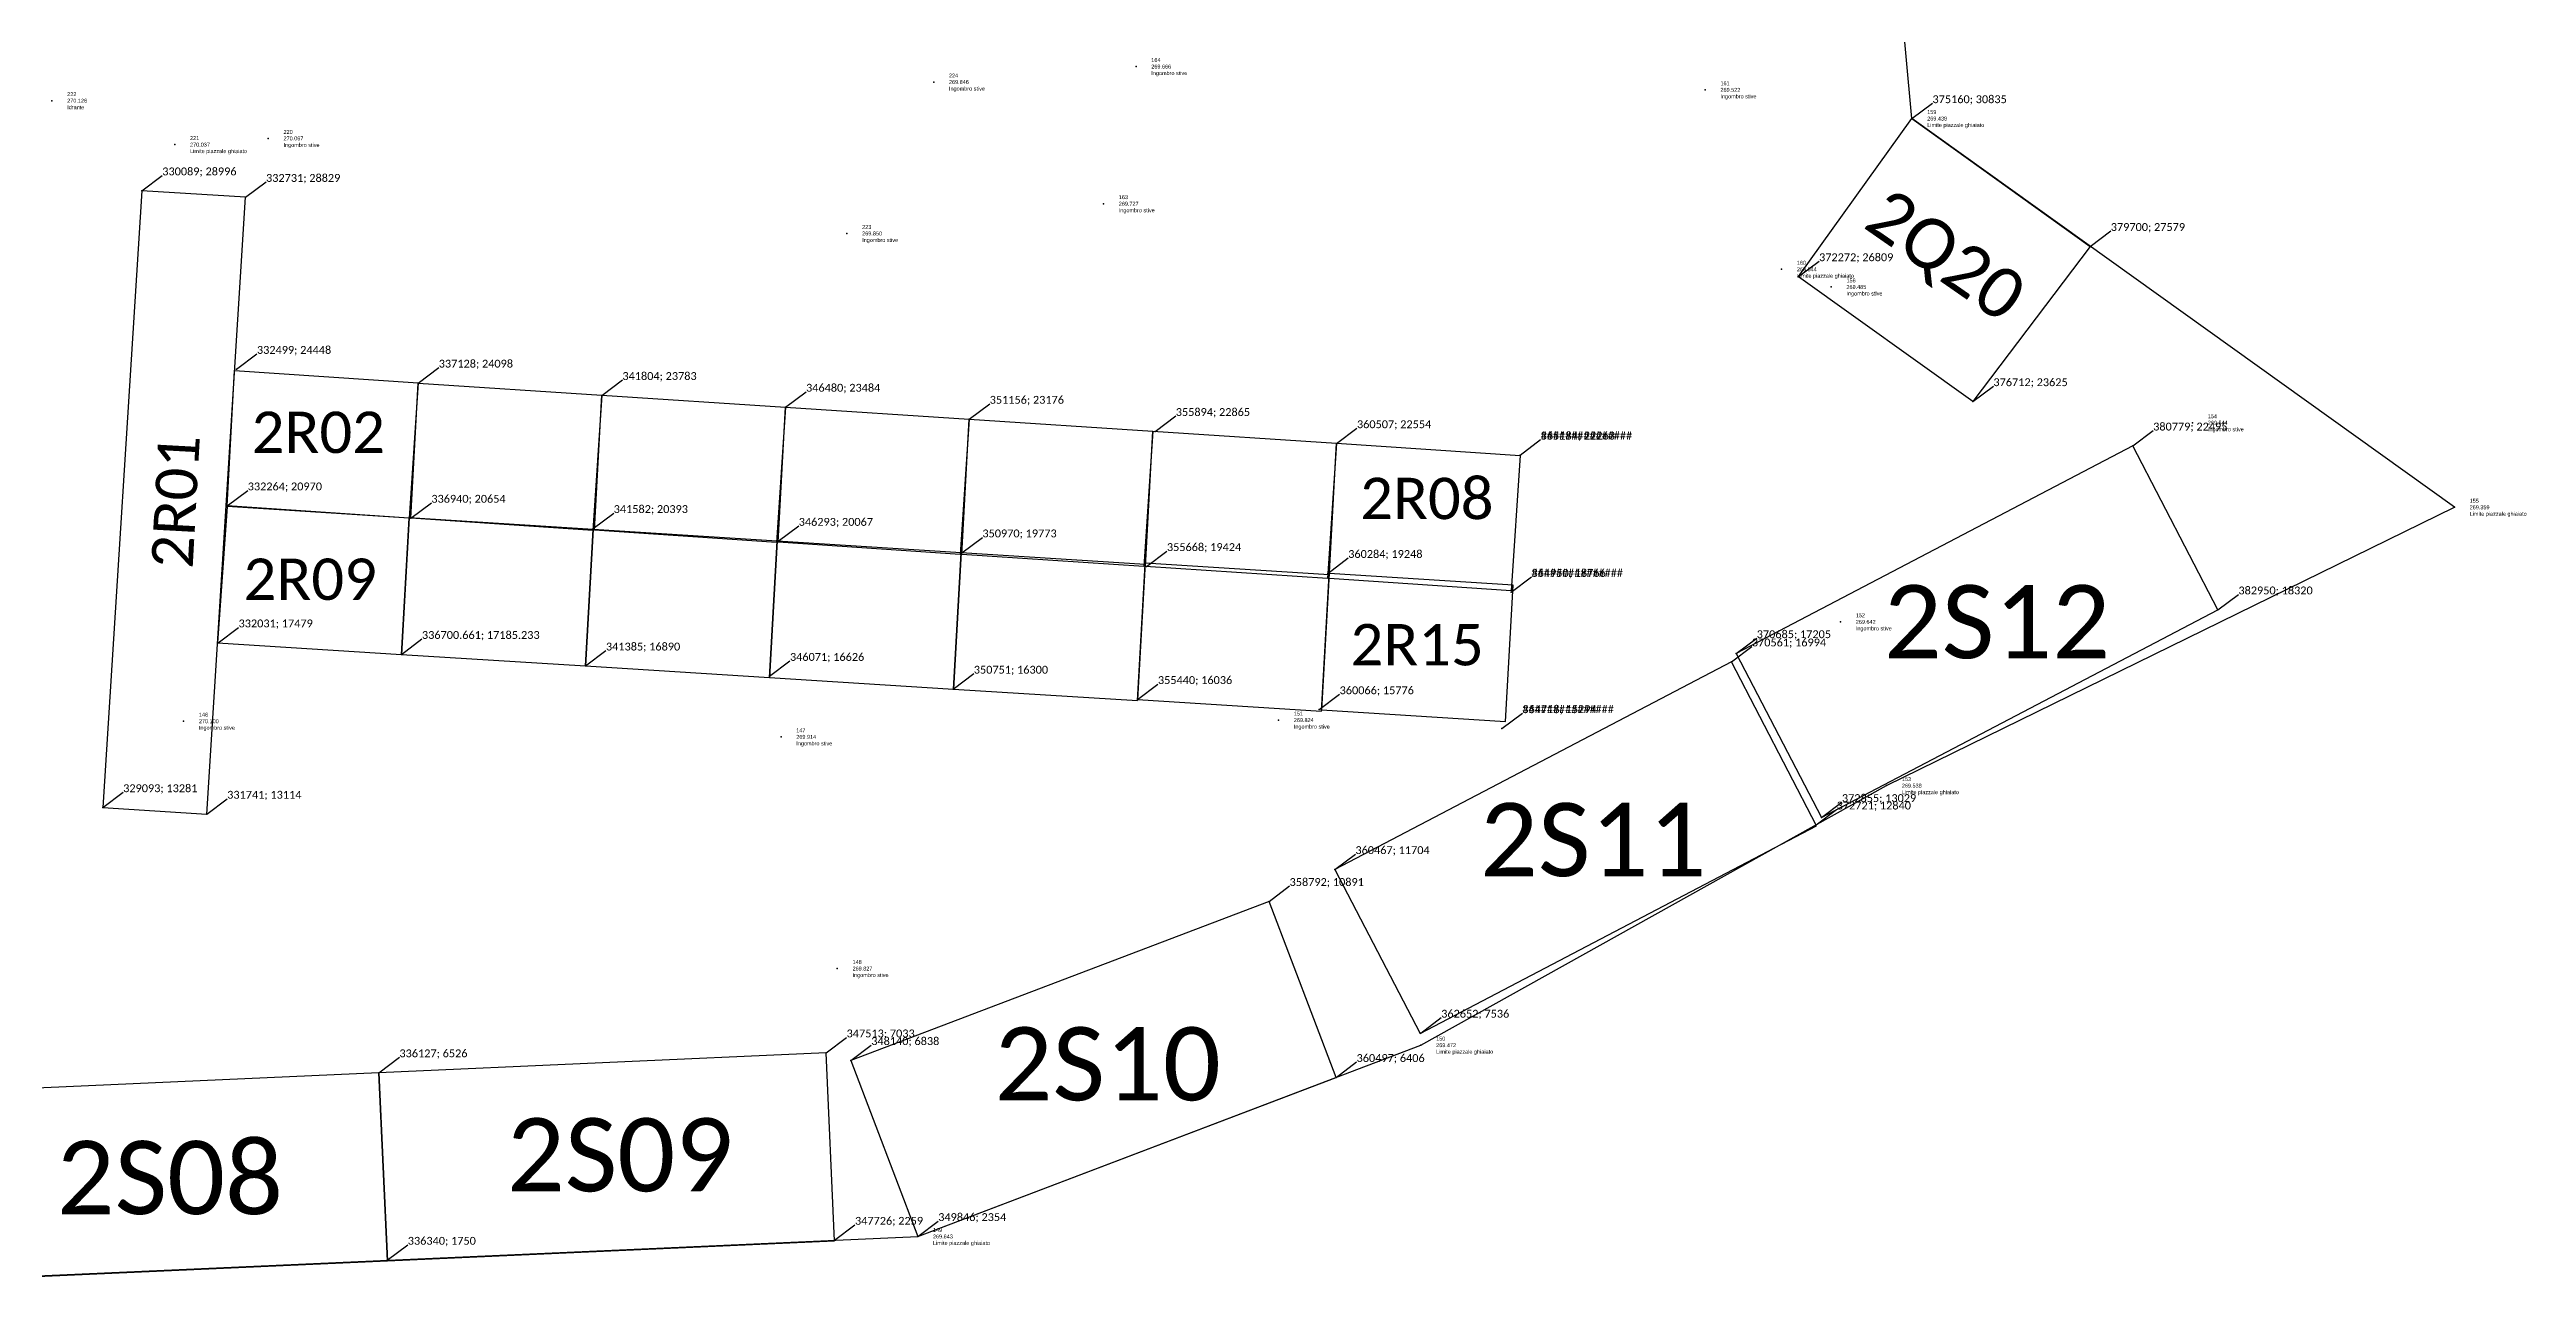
# Model space of a CAD drawing. Header units: millimetres. Extents: x 0 to 390805, y -63322 to 261273.
# Drawn here: x 327740 to 390805, y 1028 to 32595 of the extents above; entities that cross this region are included whole.
import ezdxf
from ezdxf.enums import TextEntityAlignment as Align

# ---------------------------------------------------------------- set-up
doc = ezdxf.new("R2010")
doc.units = ezdxf.units.MM
for name, color, linetype in [('pntdesc', 1, 'Continuous'), ('pntelev', 2, 'Continuous'), ('pntno', 3, 'Continuous'), ('WF Denominazione aree GPS', 7, 'Continuous')]:
    doc.layers.add(name, color=color, linetype=linetype)
doc.layers.add('WF ingombro stive 2', color=1, linetype='Continuous', lineweight=30)
doc.styles.add('PDF Calibri', font='calibri.ttf')
doc.styles.get("Standard").update_dxf_attribs({"font": 'arial.ttf'})

# ---------------------------------------------------------------- blocks, each defined once
blk = doc.blocks.new('*U7')
blk.add_line((0, 0), (0.521, 0.393))
blk.add_point((0, 0))
at = {"style": 'PDF Calibri'}
blk.add_attdef('COORDINATES', (0.521, 0.393), '', height=0.2, dxfattribs=at)
blk = doc.blocks.new('*U495')
blk.add_line((0, 0), (0.521, 0.393))
blk.add_point((0, 0))
at = {"style": 'PDF Calibri'}
blk.add_attdef('COORDINATES', (0.521, 0.393), '', height=0.2, dxfattribs=at)
blk = doc.blocks.new('*U496')
blk.add_line((0, 0), (0.521, 0.393))
blk.add_point((0, 0))
at = {"style": 'PDF Calibri'}
blk.add_attdef('COORDINATES', (0.521, 0.393), '', height=0.2, dxfattribs=at)
blk = doc.blocks.new('*U497')
blk.add_line((0, 0), (0.521, 0.393))
blk.add_point((0, 0))
at = {"style": 'PDF Calibri'}
blk.add_attdef('COORDINATES', (0.521, 0.393), '', height=0.2, dxfattribs=at)
blk = doc.blocks.new('*U498')
blk.add_line((0, 0), (0.521, 0.393))
blk.add_point((0, 0))
at = {"style": 'PDF Calibri'}
blk.add_attdef('COORDINATES', (0.521, 0.393), '', height=0.2, dxfattribs=at)
blk = doc.blocks.new('*U499')
blk.add_line((0, 0), (0.521, 0.393))
blk.add_point((0, 0))
at = {"style": 'PDF Calibri'}
blk.add_attdef('COORDINATES', (0.521, 0.393), '', height=0.2, dxfattribs=at)
blk = doc.blocks.new('*U500')
blk.add_line((0, 0), (0.521, 0.393))
blk.add_point((0, 0))
at = {"style": 'PDF Calibri'}
blk.add_attdef('COORDINATES', (0.521, 0.393), '', height=0.2, dxfattribs=at)
blk = doc.blocks.new('*U501')
blk.add_line((0, 0), (0.521, 0.393))
blk.add_point((0, 0))
at = {"style": 'PDF Calibri'}
blk.add_attdef('COORDINATES', (0.521, 0.393), '', height=0.2, dxfattribs=at)
blk = doc.blocks.new('*U502')
blk.add_line((0, 0), (0.521, 0.393))
blk.add_point((0, 0))
at = {"style": 'PDF Calibri'}
blk.add_attdef('COORDINATES', (0.521, 0.393), '', height=0.2, dxfattribs=at)
blk = doc.blocks.new('*U503')
blk.add_line((0, 0), (0.521, 0.393))
blk.add_point((0, 0))
at = {"style": 'PDF Calibri'}
blk.add_attdef('COORDINATES', (0.521, 0.393), '', height=0.2, dxfattribs=at)
blk = doc.blocks.new('*U504')
blk.add_line((0, 0), (0.521, 0.393))
blk.add_point((0, 0))
at = {"style": 'PDF Calibri'}
blk.add_attdef('COORDINATES', (0.521, 0.393), '', height=0.2, dxfattribs=at)
blk = doc.blocks.new('*U505')
blk.add_line((0, 0), (0.521, 0.393))
blk.add_point((0, 0))
at = {"style": 'PDF Calibri'}
blk.add_attdef('COORDINATES', (0.521, 0.393), '', height=0.2, dxfattribs=at)
blk = doc.blocks.new('*U506')
blk.add_line((0, 0), (0.521, 0.393))
blk.add_point((0, 0))
at = {"style": 'PDF Calibri'}
blk.add_attdef('COORDINATES', (0.521, 0.393), '', height=0.2, dxfattribs=at)
blk = doc.blocks.new('*U507')
blk.add_line((0, 0), (0.521, 0.393))
blk.add_point((0, 0))
at = {"style": 'PDF Calibri'}
blk.add_attdef('COORDINATES', (0.521, 0.393), '', height=0.2, dxfattribs=at)
blk = doc.blocks.new('*U522')
blk.add_line((0, 0), (0.521, 0.393))
blk.add_point((0, 0))
at = {"style": 'PDF Calibri'}
blk.add_attdef('COORDINATES', (0.521, 0.393), '', height=0.2, dxfattribs=at)
blk = doc.blocks.new('*U523')
blk.add_line((0, 0), (0.521, 0.393))
blk.add_point((0, 0))
at = {"style": 'PDF Calibri'}
blk.add_attdef('COORDINATES', (0.521, 0.393), '', height=0.2, dxfattribs=at)
blk = doc.blocks.new('*U524')
blk.add_line((0, 0), (0.521, 0.393))
blk.add_point((0, 0))
at = {"style": 'PDF Calibri'}
blk.add_attdef('COORDINATES', (0.521, 0.393), '', height=0.2, dxfattribs=at)
blk = doc.blocks.new('*U525')
blk.add_line((0, 0), (0.521, 0.393))
blk.add_point((0, 0))
at = {"style": 'PDF Calibri'}
blk.add_attdef('COORDINATES', (0.521, 0.393), '', height=0.2, dxfattribs=at)
blk = doc.blocks.new('*U526')
blk.add_line((0, 0), (0.521, 0.393))
blk.add_point((0, 0))
at = {"style": 'PDF Calibri'}
blk.add_attdef('COORDINATES', (0.521, 0.393), '', height=0.2, dxfattribs=at)
blk = doc.blocks.new('*U297')
blk.add_line((0, 0), (0.521, 0.393))
blk.add_point((0, 0))
at = {"style": 'PDF Calibri'}
blk.add_attdef('COORDINATES', (0.521, 0.393), '', height=0.2, dxfattribs=at)
blk = doc.blocks.new('*U298')
blk.add_line((0, 0), (0.521, 0.393))
blk.add_point((0, 0))
at = {"style": 'PDF Calibri'}
blk.add_attdef('COORDINATES', (0.521, 0.393), '', height=0.2, dxfattribs=at)
blk = doc.blocks.new('*U299')
blk.add_line((0, 0), (0.521, 0.393))
blk.add_point((0, 0))
at = {"style": 'PDF Calibri'}
blk.add_attdef('COORDINATES', (0.521, 0.393), '', height=0.2, dxfattribs=at)
blk = doc.blocks.new('*U300')
blk.add_line((0, 0), (0.521, 0.393))
blk.add_point((0, 0))
at = {"style": 'PDF Calibri'}
blk.add_attdef('COORDINATES', (0.521, 0.393), '', height=0.2, dxfattribs=at)
blk = doc.blocks.new('*U301')
blk.add_line((0, 0), (0.521, 0.393))
blk.add_point((0, 0))
at = {"style": 'PDF Calibri'}
blk.add_attdef('COORDINATES', (0.521, 0.393), '', height=0.2, dxfattribs=at)
blk = doc.blocks.new('*U302')
blk.add_line((0, 0), (0.521, 0.393))
blk.add_point((0, 0))
at = {"style": 'PDF Calibri'}
blk.add_attdef('COORDINATES', (0.521, 0.393), '', height=0.2, dxfattribs=at)
blk = doc.blocks.new('*U303')
blk.add_line((0, 0), (0.521, 0.393))
blk.add_point((0, 0))
at = {"style": 'PDF Calibri'}
blk.add_attdef('COORDINATES', (0.521, 0.393), '', height=0.2, dxfattribs=at)
blk = doc.blocks.new('*U304')
blk.add_line((0, 0), (0.521, 0.393))
blk.add_point((0, 0))
at = {"style": 'PDF Calibri'}
blk.add_attdef('COORDINATES', (0.521, 0.393), '', height=0.2, dxfattribs=at)
blk = doc.blocks.new('*U305')
blk.add_line((0, 0), (0.521, 0.393))
blk.add_point((0, 0))
at = {"style": 'PDF Calibri'}
blk.add_attdef('COORDINATES', (0.521, 0.393), '', height=0.2, dxfattribs=at)
blk = doc.blocks.new('*U306')
blk.add_line((0, 0), (0.521, 0.393))
blk.add_point((0, 0))
at = {"style": 'PDF Calibri'}
blk.add_attdef('COORDINATES', (0.521, 0.393), '', height=0.2, dxfattribs=at)
blk = doc.blocks.new('*U307')
blk.add_line((0, 0), (0.521, 0.393))
blk.add_point((0, 0))
at = {"style": 'PDF Calibri'}
blk.add_attdef('COORDINATES', (0.521, 0.393), '', height=0.2, dxfattribs=at)
blk = doc.blocks.new('*U308')
blk.add_line((0, 0), (0.521, 0.393))
blk.add_point((0, 0))
at = {"style": 'PDF Calibri'}
blk.add_attdef('COORDINATES', (0.521, 0.393), '', height=0.2, dxfattribs=at)
blk = doc.blocks.new('*U309')
blk.add_line((0, 0), (0.521, 0.393))
blk.add_point((0, 0))
at = {"style": 'PDF Calibri'}
blk.add_attdef('COORDINATES', (0.521, 0.393), '', height=0.2, dxfattribs=at)
blk = doc.blocks.new('*U310')
blk.add_line((0, 0), (0.521, 0.393))
blk.add_point((0, 0))
at = {"style": 'PDF Calibri'}
blk.add_attdef('COORDINATES', (0.521, 0.393), '', height=0.2, dxfattribs=at)
blk = doc.blocks.new('*U316')
blk.add_line((0, 0), (0.521, 0.393))
blk.add_point((0, 0))
at = {"style": 'PDF Calibri'}
blk.add_attdef('COORDINATES', (0.521, 0.393), '', height=0.2, dxfattribs=at)
blk = doc.blocks.new('*U318')
blk.add_line((0, 0), (0.521, 0.393))
blk.add_point((0, 0))
at = {"style": 'PDF Calibri'}
blk.add_attdef('COORDINATES', (0.521, 0.393), '', height=0.2, dxfattribs=at)
blk = doc.blocks.new('*U287')
blk.add_line((0, 0), (0.521, 0.393))
blk.add_point((0, 0))
at = {"style": 'PDF Calibri'}
blk.add_attdef('COORDINATES', (0.521, 0.393), '', height=0.2, dxfattribs=at)
blk = doc.blocks.new('*U288')
blk.add_line((0, 0), (0.521, 0.393))
blk.add_point((0, 0))
at = {"style": 'PDF Calibri'}
blk.add_attdef('COORDINATES', (0.521, 0.393), '', height=0.2, dxfattribs=at)
blk = doc.blocks.new('*U289')
blk.add_line((0, 0), (0.521, 0.393))
blk.add_point((0, 0))
at = {"style": 'PDF Calibri'}
blk.add_attdef('COORDINATES', (0.521, 0.393), '', height=0.2, dxfattribs=at)
blk = doc.blocks.new('*U290')
blk.add_line((0, 0), (0.521, 0.393))
blk.add_point((0, 0))
at = {"style": 'PDF Calibri'}
blk.add_attdef('COORDINATES', (0.521, 0.393), '', height=0.2, dxfattribs=at)
blk = doc.blocks.new('*U291')
blk.add_line((0, 0), (0.521, 0.393))
blk.add_point((0, 0))
at = {"style": 'PDF Calibri'}
blk.add_attdef('COORDINATES', (0.521, 0.393), '', height=0.2, dxfattribs=at)
blk = doc.blocks.new('*U292')
blk.add_line((0, 0), (0.521, 0.393))
blk.add_point((0, 0))
at = {"style": 'PDF Calibri'}
blk.add_attdef('COORDINATES', (0.521, 0.393), '', height=0.2, dxfattribs=at)
blk = doc.blocks.new('*U293')
blk.add_line((0, 0), (0.521, 0.393))
blk.add_point((0, 0))
at = {"style": 'PDF Calibri'}
blk.add_attdef('COORDINATES', (0.521, 0.393), '', height=0.2, dxfattribs=at)
blk = doc.blocks.new('*U294')
blk.add_line((0, 0), (0.521, 0.393))
blk.add_point((0, 0))
at = {"style": 'PDF Calibri'}
blk.add_attdef('COORDINATES', (0.521, 0.393), '', height=0.2, dxfattribs=at)
blk = doc.blocks.new('*U319')
blk.add_line((0, 0), (0.521, 0.393))
blk.add_point((0, 0))
at = {"style": 'PDF Calibri'}
blk.add_attdef('COORDINATES', (0.521, 0.393), '', height=0.2, dxfattribs=at)
blk = doc.blocks.new('*U320')
blk.add_line((0, 0), (0.521, 0.393))
blk.add_point((0, 0))
at = {"style": 'PDF Calibri'}
blk.add_attdef('COORDINATES', (0.521, 0.393), '', height=0.2, dxfattribs=at)
blk = doc.blocks.new('*U321')
blk.add_line((0, 0), (0.521, 0.393))
blk.add_point((0, 0))
at = {"style": 'PDF Calibri'}
blk.add_attdef('COORDINATES', (0.521, 0.393), '', height=0.2, dxfattribs=at)
blk = doc.blocks.new('*U322')
blk.add_line((0, 0), (0.521, 0.393))
blk.add_point((0, 0))
at = {"style": 'PDF Calibri'}
blk.add_attdef('COORDINATES', (0.521, 0.393), '', height=0.2, dxfattribs=at)
blk = doc.blocks.new('*U323')
blk.add_line((0, 0), (0.521, 0.393))
blk.add_point((0, 0))
at = {"style": 'PDF Calibri'}
blk.add_attdef('COORDINATES', (0.521, 0.393), '', height=0.2, dxfattribs=at)
blk = doc.blocks.new('*U324')
blk.add_line((0, 0), (0.521, 0.393))
blk.add_point((0, 0))
at = {"style": 'PDF Calibri'}
blk.add_attdef('COORDINATES', (0.521, 0.393), '', height=0.2, dxfattribs=at)
blk = doc.blocks.new('rilievo')
blk.add_polyline3d([(2343.898, 1643.384, 271.363), (2358.009, 1633.147, 271.008), (2366.556, 1627.262, 270.797), (2371.624, 1627.523, 270.584), (2379.868, 1634.565, 270.593), (2387.622, 1629.935, 270.412), (2406.056, 1619.028, 270.536), (2405.092, 1606.962, 270.674), (2404.691, 1595.844, 270.614), (2407.416, 1594.23, 270.011), (2418.031, 1592.366, 269.782), (2447.671, 1593.691, 269.643), (2460.482, 1598.565, 269.472), (2472.339, 1605.177, 269.538), (2486.796, 1612.268, 269.359), (2472.985, 1622.173, 269.438), (2472.523, 1627.203, 269.575), (2462.875, 1637.477, 269.533), (2446.09, 1655.664, 269.606), (2429.844, 1671.93, 269.927), (2441.455, 1695.312, 269.811)])
for p in [(2453.229, 1623.497, 269.666), (2448.078, 1623.103, 269.846), (2467.721, 1622.905, 269.522), (2425.627, 1622.628, 270.126), (2472.985, 1622.173, 269.438), (2428.755, 1621.508, 270.037), (2431.135, 1621.667, 270.067), (2452.401, 1620.003, 269.727), (2445.867, 1619.245, 269.85), (2469.666, 1618.333, 269.544), (2470.929, 1617.882, 269.485), (2480.129, 1614.423, 269.544), (2486.796, 1612.268, 269.359), (2471.166, 1609.35, 269.642), (2428.98, 1606.818, 270.1), (2444.19, 1606.421, 269.914), (2456.858, 1606.848, 269.824), (2472.339, 1605.177, 269.538), (2445.623, 1600.516, 269.827), (2460.482, 1598.565, 269.472), (2447.671, 1593.691, 269.643)]:
    blk.add_point(p)
at = {"layer": 'pntdesc'}
for s, p in [('Ingombro stive', (2453.618, 1623.331, 269.666)), ('Ingombro stive', (2448.467, 1622.936, 269.846)), ('Ingombro stive', (2468.11, 1622.738, 269.522)), ('Idrante', (2426.016, 1622.461, 270.126)), ('Limite piazzale ghiaiato', (2473.374, 1622.007, 269.438)), ('Ingombro stive', (2431.524, 1621.5, 270.067)), ('Limite piazzale ghiaiato', (2429.144, 1621.342, 270.037)), ('Ingombro stive', (2452.79, 1619.836, 269.727)), ('Ingombro stive', (2446.256, 1619.078, 269.85)), ('Limite piazzale ghiaiato', (2470.055, 1618.166, 269.544)), ('Ingombro stive', (2471.318, 1617.715, 269.485)), ('Ingombro stive', (2480.518, 1614.256, 269.544)), ('Limite piazzale ghiaiato', (2487.185, 1612.102, 269.359)), ('Ingombro stive', (2471.555, 1609.183, 269.642)), ('Ingombro stive', (2429.369, 1606.651, 270.1)), ('Ingombro stive', (2444.579, 1606.254, 269.914)), ('Ingombro stive', (2457.247, 1606.681, 269.824)), ('Limite piazzale ghiaiato', (2472.728, 1605.01, 269.538)), ('Ingombro stive', (2446.012, 1600.349, 269.827)), ('Limite piazzale ghiaiato', (2460.871, 1598.398, 269.472)), ('Limite piazzale ghiaiato', (2448.06, 1593.525, 269.643))]:
    blk.add_text(s, height=0.1, dxfattribs=at).set_placement(p, align=Align.MIDDLE_LEFT)
at = {"layer": 'pntelev'}
for s, p in [('269.666', (2453.618, 1623.497, 269.666)), ('270.126', (2426.016, 1622.628, 270.126)), ('269.846', (2448.467, 1623.103, 269.846)), ('269.522', (2468.11, 1622.905, 269.522)), ('269.438', (2473.374, 1622.173, 269.438)), ('270.037', (2429.144, 1621.508, 270.037)), ('270.067', (2431.524, 1621.667, 270.067)), ('269.727', (2452.79, 1620.003, 269.727)), ('269.850', (2446.256, 1619.245, 269.85)), ('269.544', (2470.055, 1618.333, 269.544)), ('269.485', (2471.318, 1617.882, 269.485)), ('269.544', (2480.518, 1614.423, 269.544)), ('269.359', (2487.185, 1612.268, 269.359)), ('269.642', (2471.555, 1609.35, 269.642)), ('270.100', (2429.369, 1606.818, 270.1)), ('269.914', (2444.579, 1606.421, 269.914)), ('269.824', (2457.247, 1606.848, 269.824)), ('269.538', (2472.728, 1605.177, 269.538)), ('269.827', (2446.012, 1600.516, 269.827)), ('269.472', (2460.871, 1598.565, 269.472)), ('269.643', (2448.06, 1593.691, 269.643))]:
    blk.add_text(s, height=0.1, dxfattribs=at).set_placement(p, align=Align.MIDDLE_LEFT)
at = {"layer": 'pntno'}
for s, p in [('224', (2448.467, 1623.27, 269.846)), ('164', (2453.618, 1623.664, 269.666)), ('222', (2426.016, 1622.795, 270.126)), ('161', (2468.11, 1623.071, 269.522)), ('159', (2473.374, 1622.34, 269.438)), ('221', (2429.144, 1621.675, 270.037)), ('220', (2431.524, 1621.833, 270.067)), ('163', (2452.79, 1620.17, 269.727)), ('223', (2446.256, 1619.411, 269.85)), ('160', (2470.055, 1618.5, 269.544)), ('156', (2471.318, 1618.049, 269.485)), ('154', (2480.518, 1614.589, 269.544)), ('155', (2487.185, 1612.435, 269.359)), ('152', (2471.555, 1609.517, 269.642)), ('146', (2429.369, 1606.985, 270.1)), ('151', (2457.247, 1607.015, 269.824)), ('147', (2444.579, 1606.587, 269.914)), ('153', (2472.728, 1605.343, 269.538)), ('148', (2446.012, 1600.683, 269.827)), ('150', (2460.871, 1598.731, 269.472)), ('149', (2448.06, 1593.858, 269.643))]:
    blk.add_text(s, height=0.1, dxfattribs=at).set_placement(p, align=Align.MIDDLE_LEFT)

msp = doc.modelspace()

# ---------------------------------------------------------------- linework, layer by layer
at = {"layer": 'WF ingombro stive 2'}
for points, elevation in [([(372272.492, 26808.771), (375158.766, 30836.078), (379700.012, 27579.196), (376711.631, 23625.291), (372271.519, 26807.413)], -2553.795), ([(330088.773, 28995.731), (329093.312, 13280.516), (331741.302, 13113.73), (332731.172, 28829.424), (330088.773, 28995.731)], -271991.425), ([(332452.821, 24413.103), (337128.725, 24105.958), (336896.216, 20657.392), (332264.423, 20969.676), (332452.821, 24413.103)], -271991.425), ([(337128.18, 24097.881), (341804.084, 23790.736), (341571.575, 20342.17), (336939.782, 20654.454), (337128.18, 24097.881)], -271991.425), ([(341804.084, 23790.736), (346479.989, 23483.592), (346247.479, 20035.025), (341615.686, 20347.31), (341804.084, 23790.736)], -271991.425), ([(346479.989, 23483.592), (351155.893, 23176.447), (350923.384, 19727.881), (346291.591, 20040.165), (346479.989, 23483.592)], -271991.425), ([(351155.893, 23176.447), (355831.797, 22869.303), (355599.288, 19420.736), (350967.495, 19733.021), (351155.893, 23176.447)], -271991.425), ([(355831.797, 22869.303), (360507.701, 22562.159), (360275.192, 19113.592), (355643.399, 19425.877), (355831.797, 22869.303)], -271991.425), ([(360507.701, 22562.159), (365183.605, 22255.014), (364951.096, 18806.448), (360319.303, 19118.732), (360507.701, 22562.159)], -271991.425), ([(370685.284, 17204.673), (372854.799, 13028.703), (382949.838, 18319.517), (380779.411, 22495.103), (370685.284, 17204.673)], -271991.425), ([(332016.334, 17480.284), (336700.661, 17185.237), (336896.216, 20657.392), (332263.416, 20951.269), (332016.334, 17480.284)], -271991.425), ([(336700.661, 17185.233), (341384.988, 16890.185), (341580.543, 20362.34), (336896.313, 20659.114), (336700.661, 17185.233)], -271991.425), ([(341384.988, 16890.181), (346069.315, 16595.134), (346264.87, 20067.288), (341580.64, 20364.062), (341384.988, 16890.181)], -271991.425), ([(346069.315, 16595.13), (350753.642, 16300.082), (350949.197, 19772.237), (346264.967, 20069.011), (346069.315, 16595.13)], -271991.425), ([(350753.642, 16300.078), (355437.969, 16005.03), (355633.524, 19477.185), (350949.294, 19773.959), (350753.642, 16300.078)], -271991.425), ([(355439.722, 16036.154), (360124.049, 15741.107), (360319.604, 19213.261), (355635.374, 19510.035), (355439.722, 16036.154)], -271991.425), ([(360125.802, 15772.23), (364810.13, 15477.183), (365005.684, 18949.338), (360321.454, 19246.112), (360125.802, 15772.23)], -271991.425), ([(360467.311, 11703.733), (362636.826, 7527.762), (372731.865, 12818.576), (370561.438, 16994.163), (360467.311, 11703.733)], 267294.661), ([(348139.845, 6838.414), (349844.748, 2353.965), (360497.48, 6406.35), (358791.625, 10890.527), (348139.845, 6838.414)], -2348.382), ([(336127.482, 6523.918), (336340.867, 1731.064), (347726.966, 2240.251), (347512.592, 7033.145), (336127.482, 6523.918)], -271991.425), ([(324741.775, 6017.01), (324955.16, 1224.155), (336341.259, 1733.343), (336126.885, 6526.236), (324741.775, 6017.01)], -271991.425)]:
    msp.add_lwpolyline(points, dxfattribs=dict(at, elevation=elevation))

# ---------------------------------------------------------------- block references
at = {"xscale": 1000, "yscale": 1000, "zscale": 1000}
msp.add_blockref('rilievo', (-2097826.202, -1591337.305, -271991.425), dxfattribs=at)
for name, p, values in [('*U308', (375160.101, 30835.12, -2553.795), {'COORDINATES': '375160; 30835'}), ('*U297', (330088.773, 28995.731, -271991.425), {'COORDINATES': '330089; 28996'}), ('*U298', (332731.172, 28829.424, -271991.425), {'COORDINATES': '332731; 28829'}), ('*U310', (379700.012, 27579.196, -2553.795), {'COORDINATES': '379700; 27579'}), ('*U307', (372272.492, 26808.771, -2553.795), {'COORDINATES': '372272; 26809'}), ('*U301', (332498.933, 24447.928, -271991.425), {'COORDINATES': '332499; 24448'}), ('*U495', (337128.18, 24097.881, -271991.425), {'COORDINATES': '337128; 24098'}), ('*U496', (341803.54, 23782.659, -271991.425), {'COORDINATES': '341804; 23783'}), ('*U503', (346479.989, 23483.592, -271991.425), {'COORDINATES': '346480; 23484'}), ('*U309', (376711.631, 23625.291, -2553.795), {'COORDINATES': '376712; 23625'}), ('*U504', (351155.893, 23176.447, -271991.425), {'COORDINATES': '351156; 23176'}), ('*U523', (355894.179, 22865.205, -271991.425), {'COORDINATES': '355894; 22865'}), ('*U524', (360507.164, 22554.189, -271991.425), {'COORDINATES': '360507; 22554'}), ('*U304', (365184.15, 22263.092, -271991.425), {'COORDINATES': '365184; 22263'}), ('*U7', (365184.15, 22263.092, -271991.425), {'COORDINATES': '###############'}), ('*U323', (380779.411, 22495.103, -271991.425), {'COORDINATES': '380779; 22495'}), ('*U302', (332264.423, 20969.676, -271991.425), {'COORDINATES': '332264; 20970'}), ('*U497', (336939.782, 20654.454, -271991.425), {'COORDINATES': '336940; 20654'}), ('*U498', (341582.269, 20392.986, -271991.425), {'COORDINATES': '341582; 20393'}), ('*U502', (346293.071, 20067.23, -271991.425), {'COORDINATES': '346293; 20067'}), ('*U505', (350969.664, 19772.669, -271991.425), {'COORDINATES': '350970; 19773'}), ('*U522', (355668.151, 19424.208, -271991.425), {'COORDINATES': '355668; 19424'}), ('*U525', (360284.285, 19248.467, -271991.425), {'COORDINATES': '360284; 19248'}), ('*U305', (364950.342, 18765.936, -271991.425), {'COORDINATES': '364950; 18766'}), ('*U7', (364950.342, 18765.936, -271991.425), {'COORDINATES': '###############'}), ('*U324', (382949.838, 18319.517, -271991.425), {'COORDINATES': '382950; 18320'}), ('*U303', (332031.068, 17479.299, -271991.425), {'COORDINATES': '332031; 17479'}), ('*U499', (336700.661, 17185.233, -271991.425), {'COORDINATES': '336700.661; 17185.233'}), ('*U321', (370685.284, 17204.673, -271991.425), {'COORDINATES': '370685; 17205'}), ('*U500', (341384.988, 16890.181, -271991.425), {'COORDINATES': '341385; 16890'}), ('*U501', (346071.068, 16626.257, -271991.425), {'COORDINATES': '346071; 16626'}), ('*U319', (370561.438, 16994.163, 267294.661), {'COORDINATES': '370561; 16994'}), ('*U506', (350750.95, 16300.251, -271991.425), {'COORDINATES': '350751; 16300'}), ('*U507', (355439.723, 16036.176, -271991.425), {'COORDINATES': '355440; 16036'}), ('*U526', (360065.57, 15776.024, -271991.425), {'COORDINATES': '360066; 15776'}), ('*U306', (364718.218, 15293.952, -271991.425), {'COORDINATES': '364718; 15294'}), ('*U7', (364718.218, 15293.952, -271991.425), {'COORDINATES': '###############'}), ('*U299', (329093.312, 13280.516, -271991.425), {'COORDINATES': '329093; 13281'}), ('*U300', (331741.302, 13113.73, -271991.425), {'COORDINATES': '331741; 13114'}), ('*U320', (372720.783, 12839.896, 267294.661), {'COORDINATES': '372721; 12840'}), ('*U322', (372854.799, 13028.703, -271991.425), {'COORDINATES': '372855; 13029'}), ('*U293', (360467.311, 11703.733, 267294.661), {'COORDINATES': '360467; 11704'}), ('*U291', (358791.625, 10890.527, -2348.382), {'COORDINATES': '358792; 10891'}), ('*U287', (347512.592, 7033.145, -271991.425), {'COORDINATES': '347513; 7033'}), ('*U294', (362651.82, 7535.62, 267294.661), {'COORDINATES': '362652; 7536'}), ('*U316', (336126.885, 6526.236, -271991.425), {'COORDINATES': '336127; 6526'}), ('*U289', (348139.845, 6838.414, -2348.382), {'COORDINATES': '348140; 6838'}), ('*U292', (360497.48, 6406.35, -2348.382), {'COORDINATES': '360497; 6406'}), ('*U288', (347726.118, 2259.219, -271991.425), {'COORDINATES': '347726; 2259'}), ('*U290', (349845.637, 2354.303, -2348.382), {'COORDINATES': '349846; 2354'}), ('*U318', (336340.023, 1750.032, -271991.425), {'COORDINATES': '336340; 1750'})]:
    msp.add_blockref(name, p, dxfattribs=at).add_auto_attribs(values)

# ---------------------------------------------------------------- texts
at = {"layer": 'WF Denominazione aree GPS', "style": 'PDF Calibri'}
for s, height, rotation, p in [('2Q20', 1273.7626, 325.16982483, (373880.554, 28083.565, -1970.663)), ('2R01', 1054.9063, 86.86078722, (331381.995, 19355.4))]:
    msp.add_text(s, height=height, rotation=rotation, dxfattribs=at).set_placement(p)
for s, height, p in [('2R02', 1054.9063, (332886.577, 22313.676)), ('2R08', 1054.9063, (361111.791, 20629.292)), ('2R09', 1054.9063, (332679.975, 18570.676)), ('2S12', 1867.0239, (374443.241, 17082.368)), ('2R15', 1054.9063, (360864.352, 16903.062)), ('2S11', 1867.0239, (364161.764, 11530.433)), ('2S10', 1867.0239, (351800.954, 5818.575)), ('2S09', 1867.0239, (339383.792, 3500.47)), ('2S08', 1867.0239, (327923.489, 2920.855))]:
    msp.add_text(s, height=height, dxfattribs=at).set_placement(p)

doc.saveas('drawing.dxf')
